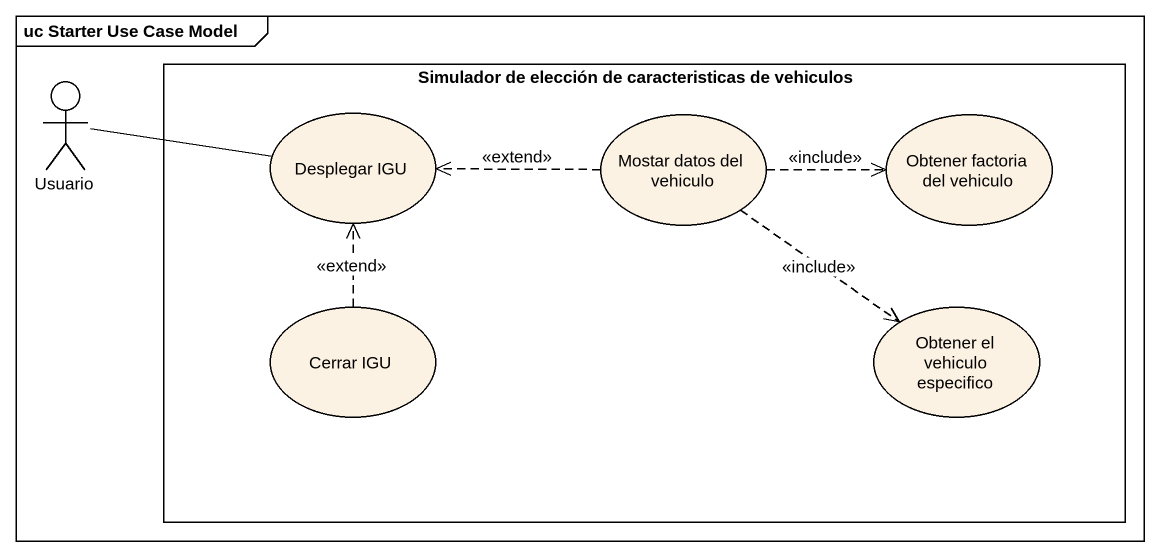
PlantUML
@startuml
mainframe uc Starter Use Case Model
actor Usuario
rectangle "Simulador de elección de caracteristicas de vehiculos" as Simulador_de_elección_de {
  usecase "Desplegar IGU" as Desplegar_IGU
  usecase "Mostar datos del vehiculo" as Mostar_datos_del_vehiculo
  usecase "Obtener factoria del vehiculo" as Obtener_factoria_del
  usecase "Cerrar IGU" as Cerrar_IGU
  usecase "Obtener el vehiculo especifico" as Obtener_el_vehiculo
}
Usuario -right- Desplegar_IGU
Mostar_datos_del_vehiculo .left.> Desplegar_IGU : <<extend>>
Mostar_datos_del_vehiculo .right.> Obtener_factoria_del : <<include>>
Mostar_datos_del_vehiculo ..> Obtener_el_vehiculo : <<include>>
Cerrar_IGU .up.> Desplegar_IGU : <<extend>>
@enduml
